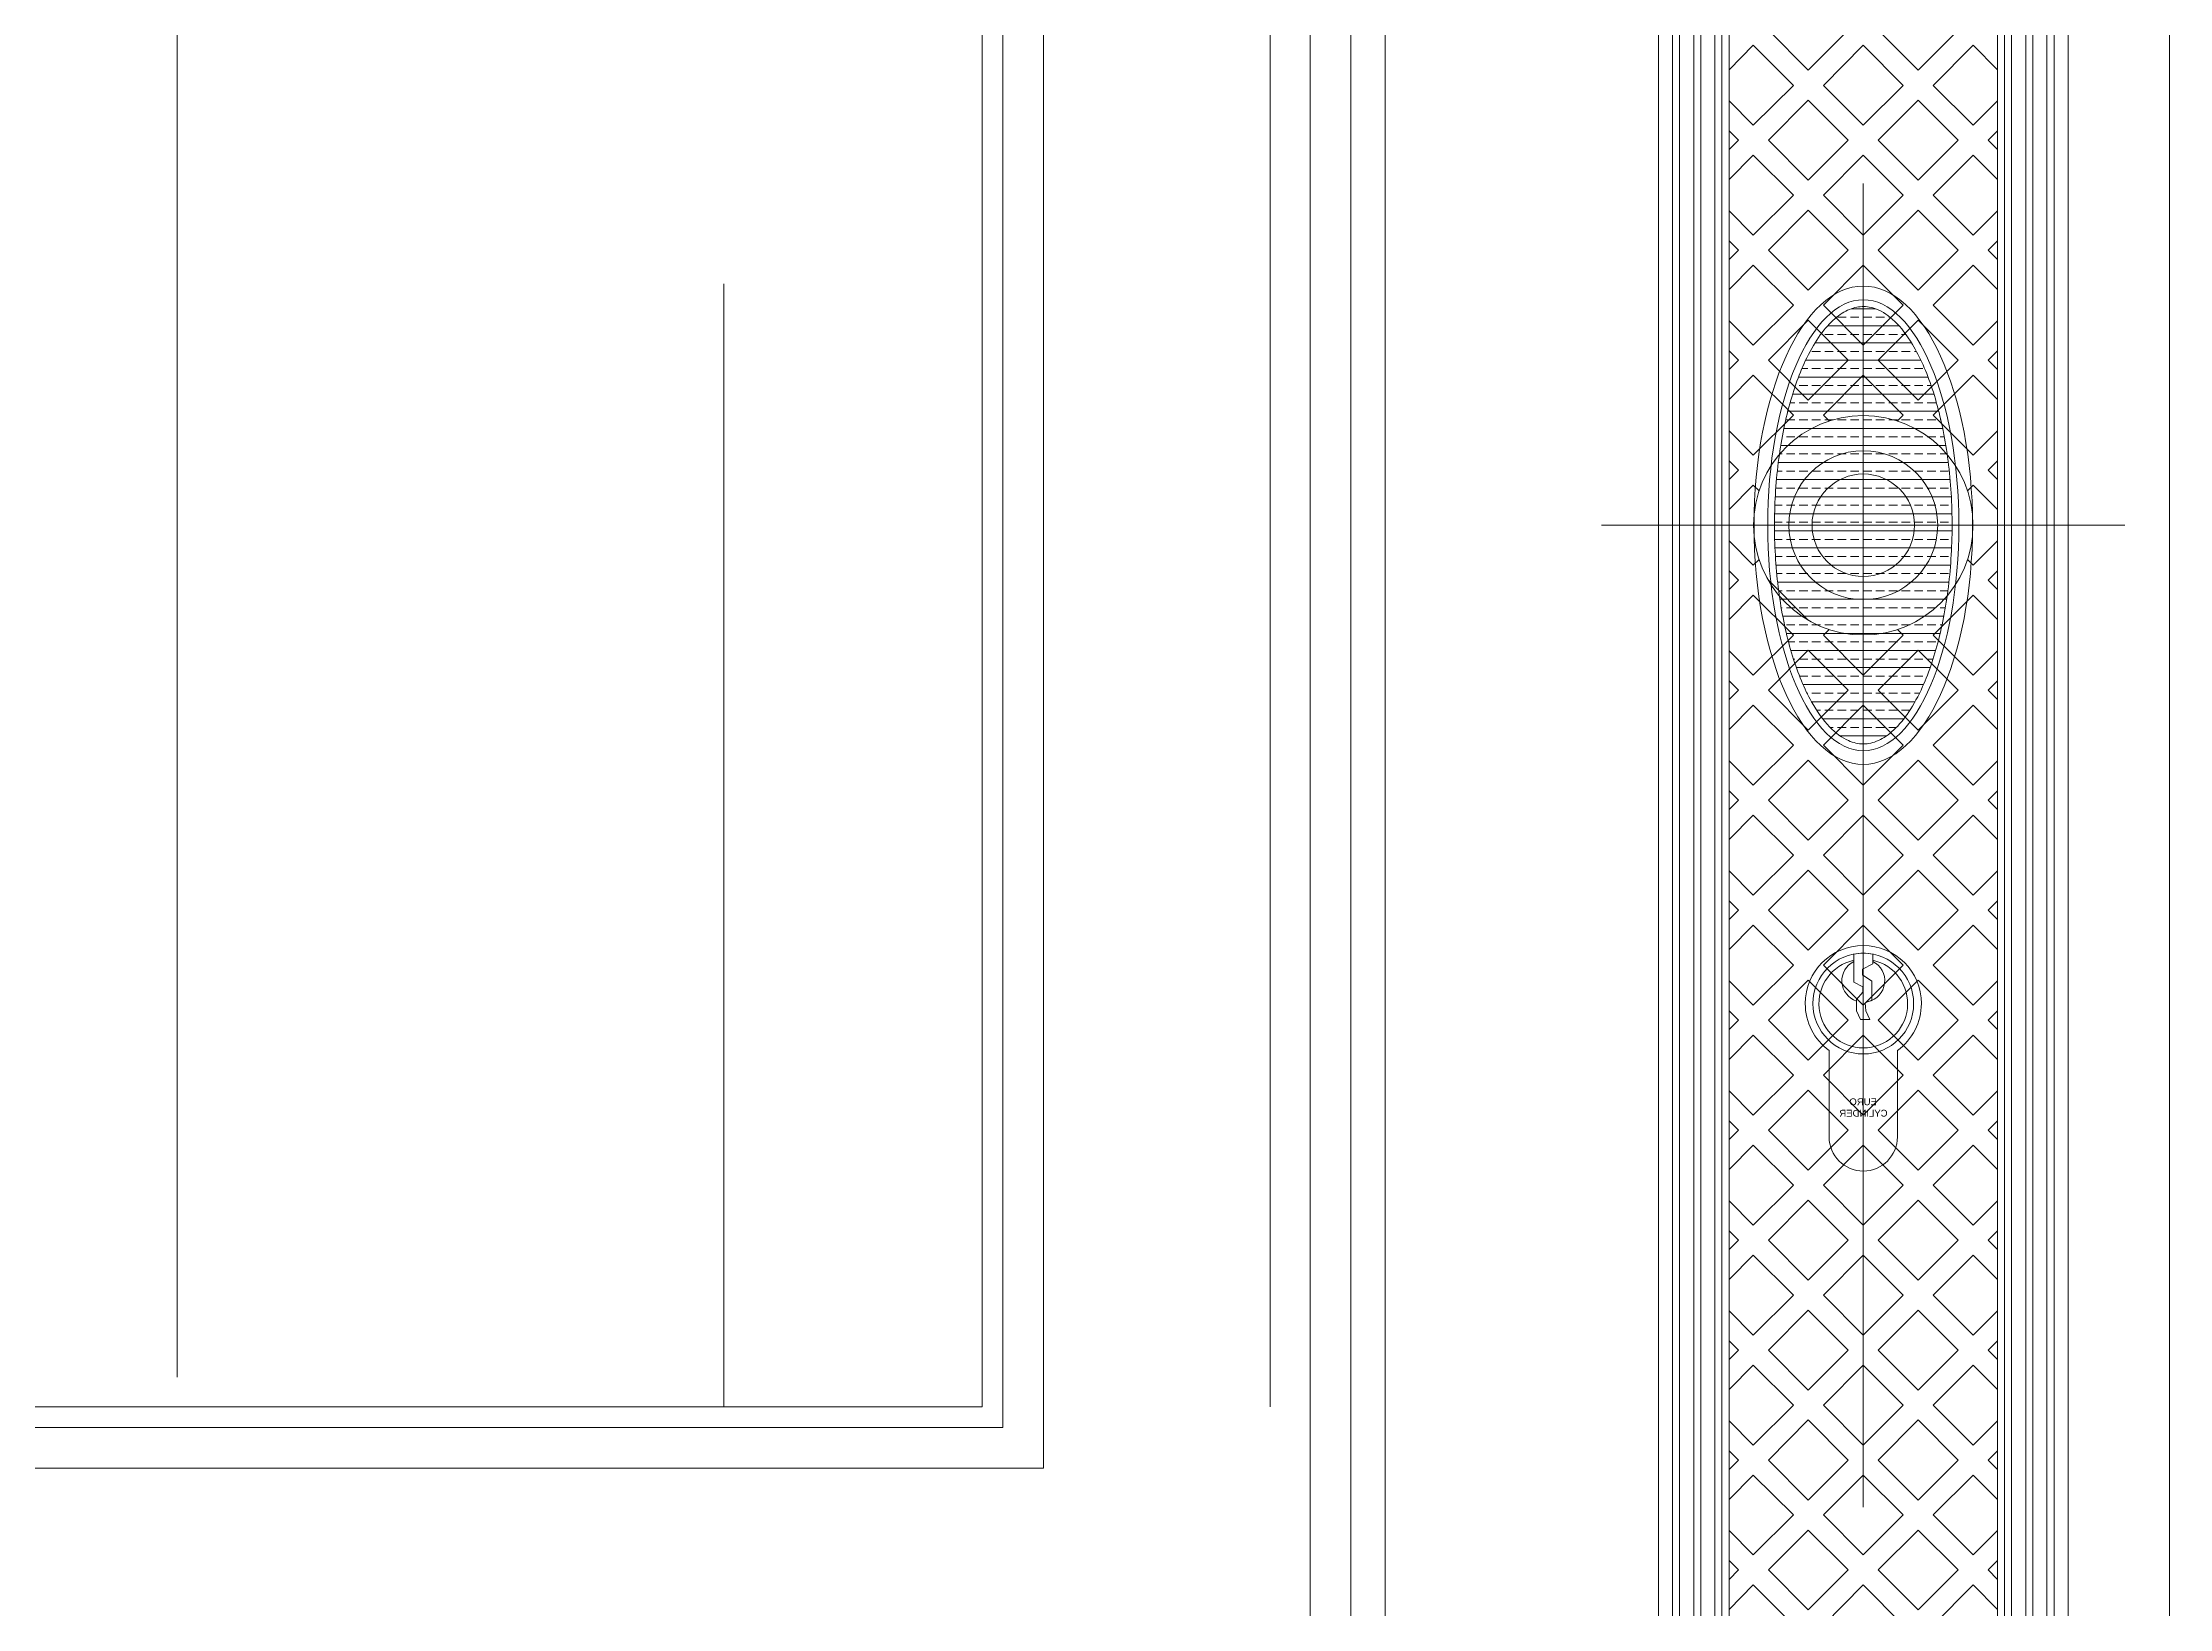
# Model space of a CAD drawing. Header units: millimetres. Extents: x -10942 to 92711, y -16583 to 30009.
# Drawn here: x 43673.8 to 43985.2, y 19803.6 to 20032.7 of the extents above; entities that cross this region are included whole.
import ezdxf

# ---------------------------------------------------------------- set-up
doc = ezdxf.new("R2010")
doc.units = ezdxf.units.MM
doc.header["$LTSCALE"] = 1000
doc.header["$MEASUREMENT"] = 0
doc.linetypes.add('CENTERX2', pattern=[4, 2.5, -0.5, 0.5, -0.5])
doc.linetypes.add('HIDDEN', pattern=[0.375, 0.25, -0.125])
for name, color, linetype in [('8', 8, 'Continuous'), ('Layer7', 8, 'Continuous'), ('WOOD', 23, 'Continuous')]:
    doc.layers.add(name, color=color, linetype=linetype)
doc.layers.add('Bronze', color=40, linetype='Continuous', lineweight=0)
doc.layers.add('DIM 2', color=3, linetype='Continuous', lineweight=18)
doc.styles.get("Standard").update_dxf_attribs({"font": 'arial.ttf'})

# ---------------------------------------------------------------- blocks, each defined once
blk = doc.blocks.new('cylinder1')
at = {"color": 43, "lineweight": 0}
blk.add_lwpolyline([(56200.84, -1090), (56200.84, -1077.37, -0.239932), (56197.34, -1070.5, -1), (56214.34, -1070.5, -0.239932), (56210.84, -1077.37), (56210.84, -1090, -1), (56200.84, -1090, -1)], format="xyb", dxfattribs=at)
blk.add_lwpolyline([(56204.86, -1072.84), (56205.46, -1071.56), (56205.55, -1070.38), (56204.61, -1069.99), (56204.61, -1067.2), (56205.94, -1066.27), (56205.94, -1065.45), (56204.46, -1064.7), (56204.46, -1063.26, -0.094565), (56207.22, -1063.26), (56207.22, -1067.35), (56205.9, -1068.03), (56205.9, -1068.85), (56206.83, -1069.89), (56206.83, -1071.56), (56206.25, -1072.84)], format="xyb", close=True, dxfattribs=at)
blk.add_circle((56205.84, -1070.5), 7.37, dxfattribs=at)
for centre, radius, start, end in [((56205.84, -1070.5), 6.49, 102.2902, 77.7098), ((56205.84, -1067.15), 3.14, 116.0639, 257.5457), ((56205.84, -1067.15), 3.14, 288.2638, 63.9361)]:
    blk.add_arc(centre, radius, start, end, dxfattribs=at)
at = {"color": 43, "lineweight": 0, "insert": (56200.98, -1084.37), "char_height": 1, "attachment_point": 1}
blk.add_mtext_dynamic_manual_height_columns('\\pi2.86315;EURO\\P\\pi1.30619;CYLINDER', width=9.5892, gutter_width=1, heights=[0], dxfattribs=at)
blk = doc.blocks.new('plate + cyl')
at = {"lineweight": 0}
h = blk.add_hatch(dxfattribs=at)
h.set_pattern_fill('BRASS', color=33, scale=10)
h.set_pattern_definition([(0, (26037.115, -5808.7662), (0, 2.5), []), (0, (26037.115, -5807.5162), (0, 2.5), [1.25, -0.625])])
edge = h.paths.add_edge_path()
edge.add_spline(control_points=[(56205.84, -1032.5), (56205.11, -1032.5), (56204.37, -1032.34), (56202.88, -1031.66), (56202.11, -1031.14), (56200.61, -1029.74), (56199.87, -1028.85), (56198.45, -1026.72), (56197.78, -1025.49), (56196.18, -1021.95), (56195.34, -1019.43), (56193.99, -1013.89), (56193.49, -1010.88), (56192.89, -1004.64), (56192.78, -1001.41), (56192.97, -995.01), (56193.27, -991.85), (56194.24, -985.88), (56194.91, -983.07), (56196.57, -978.05), (56197.55, -975.85), (56199.45, -972.69), (56200.32, -971.56), (56202.11, -969.83), (56203.02, -969.22), (56204.62, -968.6), (56205.32, -968.48), (56206.72, -968.53), (56207.42, -968.7), (56208.85, -969.37), (56209.58, -969.86), (56211.01, -971.2), (56211.72, -972.03), (56213.08, -974.02), (56213.73, -975.17), (56215.32, -978.55), (56216.18, -981.01), (56217.56, -986.43), (56218.08, -989.39), (56218.75, -995.56), (56218.89, -998.76), (56218.77, -1005.11), (56218.51, -1008.27), (56217.62, -1014.26), (56216.99, -1017.1), (56215.41, -1022.2), (56214.46, -1024.46), (56212.59, -1027.8), (56211.7, -1029.03), (56209.87, -1030.94), (56208.93, -1031.61), (56207.28, -1032.34), (56206.56, -1032.5), (56205.84, -1032.5)], knot_values=[0, 0, 0, 0, 0.188873, 0.188873, 0.377747, 0.377747, 0.56662, 0.56662, 0.755494, 0.755494, 1.050692, 1.050692, 1.345891, 1.345891, 1.641089, 1.641089, 1.936288, 1.936288, 2.231487, 2.231487, 2.526685, 2.526685, 2.751736, 2.751736, 2.976786, 2.976786, 3.156904, 3.156904, 3.337022, 3.337022, 3.51714, 3.51714, 3.697259, 3.697259, 3.877377, 3.877377, 4.170415, 4.170415, 4.463453, 4.463453, 4.756491, 4.756491, 5.049529, 5.049529, 5.342567, 5.342567, 5.635605, 5.635605, 5.866749, 5.866749, 6.097894, 6.097894, 6.283185, 6.283185, 6.283185, 6.283185], degree=3, periodic=0)
at = {"color": 33, "lineweight": 0}
for p, q in [((56197.8, -938.32), (56191.94, -944.17)), ((56197.8, -938.32), (56203.65, -944.17)), ((56186.19, -942.81), (56187.56, -944.17)), ((56225.5, -942.81), (56224.13, -944.17)), ((56187.56, -944.17), (56186.19, -945.54)), ((56189.75, -946.37), (56186.19, -949.93)), ((56189.75, -946.37), (56195.6, -952.22)), ((56191.94, -944.17), (56197.8, -950.02)), ((56203.65, -944.17), (56197.8, -950.02)), ((56205.84, -946.37), (56199.99, -952.22)), ((56205.84, -946.37), (56211.69, -952.22)), ((56208.04, -944.17), (56213.89, -950.02)), ((56219.74, -944.17), (56213.89, -950.02)), ((56224.13, -944.17), (56225.5, -945.54)), ((56199.99, -952.22), (56205.84, -958.07)), ((56211.69, -952.22), (56205.84, -958.07)), ((56197.8, -954.41), (56203.65, -960.27)), ((56213.89, -954.41), (56208.04, -960.27)), ((56186.19, -958.9), (56187.56, -960.27)), ((56225.5, -958.9), (56224.13, -960.27)), ((56187.56, -960.27), (56186.19, -961.63)), ((56224.13, -960.27), (56225.5, -961.63)), ((56186.19, -970.6), (56189.75, -974.16)), ((56197.8, -970.51), (56191.94, -976.36)), ((56197.8, -970.51), (56203.65, -976.36)), ((56225.5, -970.6), (56221.94, -974.16)), ((56186.19, -974.99), (56187.56, -976.36)), ((56187.56, -976.36), (56186.19, -977.73)), ((56191.94, -976.36), (56197.8, -982.21)), ((56203.65, -976.36), (56197.8, -982.21)), ((56208.04, -976.36), (56213.89, -982.21)), ((56219.74, -976.36), (56213.89, -982.21)), ((56225.5, -974.99), (56224.13, -976.36)), ((56224.13, -976.36), (56225.5, -977.73)), ((56189.75, -978.55), (56186.19, -982.12)), ((56189.75, -978.55), (56195.6, -984.41)), ((56205.84, -978.55), (56199.99, -984.41)), ((56205.84, -978.55), (56211.69, -984.41)), ((56199.99, -984.41), (56200.83, -985.24)), ((56211.69, -984.41), (56210.86, -985.24)), ((56186.19, -991.08), (56187.56, -992.45)), ((56187.56, -992.45), (56186.19, -993.82)), ((56225.5, -991.08), (56224.13, -992.45)), ((56224.13, -992.45), (56225.5, -993.82)), ((56186.19, -1007.18), (56187.56, -1008.54)), ((56187.56, -1008.54), (56186.19, -1009.91)), ((56219.74, -1008.54), (56213.89, -1014.4)), ((56225.5, -1007.18), (56224.13, -1008.54)), ((56224.13, -1008.54), (56225.5, -1009.91)), ((56189.75, -1010.74), (56186.19, -1014.3)), ((56189.75, -1010.74), (56195.6, -1016.59)), ((56200.83, -1015.75), (56199.99, -1016.59)), ((56199.99, -1016.59), (56205.84, -1022.44)), ((56211.69, -1016.59), (56205.84, -1022.44)), ((56210.86, -1015.75), (56211.69, -1016.59)), ((56197.8, -1018.79), (56203.65, -1024.64)), ((56213.89, -1018.79), (56208.04, -1024.64)), ((56186.19, -1023.27), (56187.56, -1024.64)), ((56225.5, -1023.27), (56224.13, -1024.64)), ((56187.56, -1024.64), (56186.19, -1026)), ((56224.13, -1024.64), (56225.5, -1026)), ((56197.8, -1034.88), (56191.94, -1040.73)), ((56197.8, -1034.88), (56203.65, -1040.73)), ((56213.89, -1034.88), (56208.04, -1040.73)), ((56213.89, -1034.88), (56219.74, -1040.73)), ((56186.19, -1039.36), (56187.56, -1040.73)), ((56225.5, -1039.36), (56224.13, -1040.73)), ((56187.56, -1040.73), (56186.19, -1042.1)), ((56189.75, -1042.92), (56186.19, -1046.49)), ((56189.75, -1042.92), (56195.6, -1048.78)), ((56191.94, -1040.73), (56197.8, -1046.58)), ((56203.65, -1040.73), (56197.8, -1046.58)), ((56205.84, -1042.92), (56199.99, -1048.78)), ((56205.84, -1042.92), (56211.69, -1048.78)), ((56208.04, -1040.73), (56213.89, -1046.58)), ((56219.74, -1040.73), (56213.89, -1046.58)), ((56224.13, -1040.73), (56225.5, -1042.1)), ((56199.99, -1048.78), (56205.84, -1054.63)), ((56211.69, -1048.78), (56205.84, -1054.63)), ((56197.8, -1050.97), (56203.65, -1056.82)), ((56213.89, -1050.97), (56208.04, -1056.82)), ((56186.19, -1055.45), (56187.56, -1056.82)), ((56225.5, -1055.45), (56224.13, -1056.82)), ((56187.56, -1056.82), (56186.19, -1058.19)), ((56224.13, -1056.82), (56225.5, -1058.19)), ((56197.8, -1067.06), (56191.94, -1072.92)), ((56197.8, -1067.06), (56203.65, -1072.92)), ((56186.19, -1071.55), (56187.56, -1072.92)), ((56187.56, -1072.92), (56186.19, -1074.28)), ((56191.94, -1072.92), (56197.8, -1078.77)), ((56203.65, -1072.92), (56197.8, -1078.77)), ((56208.04, -1072.92), (56213.89, -1078.77)), ((56219.74, -1072.92), (56213.89, -1078.77)), ((56225.5, -1071.55), (56224.13, -1072.92)), ((56224.13, -1072.92), (56225.5, -1074.28)), ((56189.75, -1075.11), (56186.19, -1078.67)), ((56189.75, -1075.11), (56195.6, -1080.96)), ((56205.84, -1075.11), (56199.99, -1080.96)), ((56205.84, -1075.11), (56211.69, -1080.96)), ((56197.8, -1083.16), (56203.65, -1089.01)), ((56199.99, -1080.96), (56205.84, -1086.81)), ((56211.69, -1080.96), (56205.84, -1086.81)), ((56213.89, -1083.16), (56208.04, -1089.01)), ((56186.19, -1087.64), (56187.56, -1089.01)), ((56187.56, -1089.01), (56186.19, -1090.38)), ((56225.5, -1087.64), (56224.13, -1089.01)), ((56224.13, -1089.01), (56225.5, -1090.38)), ((56186.19, -1099.34), (56189.75, -1102.91)), ((56197.8, -1099.25), (56191.94, -1105.1)), ((56197.8, -1099.25), (56203.65, -1105.1)), ((56225.5, -1099.34), (56221.94, -1102.91)), ((56186.19, -1103.73), (56187.56, -1105.1)), ((56187.56, -1105.1), (56186.19, -1106.47)), ((56191.94, -1105.1), (56197.8, -1110.95)), ((56203.65, -1105.1), (56197.8, -1110.95)), ((56208.04, -1105.1), (56213.89, -1110.95)), ((56219.74, -1105.1), (56213.89, -1110.95)), ((56225.5, -1103.73), (56224.13, -1105.1)), ((56224.13, -1105.1), (56225.5, -1106.47)), ((56189.75, -1107.3), (56186.19, -1110.86)), ((56189.75, -1107.3), (56195.6, -1113.15)), ((56205.84, -1107.3), (56199.99, -1113.15)), ((56205.84, -1107.3), (56211.69, -1113.15)), ((56199.99, -1113.15), (56205.84, -1119)), ((56211.69, -1113.15), (56205.84, -1119)), ((56197.8, -1115.34), (56203.65, -1121.19)), ((56213.89, -1115.34), (56208.04, -1121.19)), ((56186.19, -1119.83), (56187.56, -1121.19)), ((56225.5, -1119.83), (56224.13, -1121.19)), ((56187.56, -1121.19), (56186.19, -1122.56)), ((56224.13, -1121.19), (56225.5, -1122.56)), ((56197.8, -1131.43), (56191.94, -1137.29)), ((56197.8, -1131.43), (56203.65, -1137.29)), ((56186.19, -1135.92), (56187.56, -1137.29)), ((56225.5, -1135.92), (56224.13, -1137.29)), ((56187.56, -1137.29), (56186.19, -1138.65)), ((56189.75, -1139.48), (56186.19, -1143.04)), ((56189.75, -1139.48), (56195.6, -1145.33)), ((56191.94, -1137.29), (56197.8, -1143.14)), ((56203.65, -1137.29), (56197.8, -1143.14)), ((56205.84, -1139.48), (56199.99, -1145.33)), ((56205.84, -1139.48), (56211.69, -1145.33)), ((56208.04, -1137.29), (56213.89, -1143.14)), ((56219.74, -1137.29), (56213.89, -1143.14)), ((56224.13, -1137.29), (56225.5, -1138.65)), ((56199.99, -1145.33), (56205.84, -1151.18)), ((56211.69, -1145.33), (56205.84, -1151.18)), ((56197.8, -1147.53), (56203.65, -1153.38)), ((56213.89, -1147.53), (56208.04, -1153.38)), ((56186.19, -1152.01), (56187.56, -1153.38)), ((56225.5, -1152.01), (56224.13, -1153.38)), ((56187.56, -1153.38), (56186.19, -1154.75)), ((56224.13, -1153.38), (56225.5, -1154.75))]:
    blk.add_line(p, q, dxfattribs=at)
blk.add_lwpolyline([(56175.84, -888.2), (56181.02, -888.2, -0.302776), (56205.84, -871.65, -0.302776), (56230.67, -888.2), (56235.84, -888.2), (56235.84, -1279.24), (56230.67, -1279.24, -0.302776), (56205.84, -1295.79, -0.302776), (56181.02, -1279.24), (56175.84, -1279.24), (56175.84, -888.2)], format="xyb", dxfattribs=at)
for points in [[(56177.91, -890.27), (56182.44, -890.27, -0.317837), (56205.84, -873.72, -0.317837), (56229.25, -890.27), (56233.77, -890.27), (56233.77, -1277.17), (56229.25, -1277.17, -0.317837), (56205.84, -1293.72, -0.317837), (56182.44, -1277.17), (56177.91, -1277.17)], [(56178.95, -891.31), (56183.18, -891.31, -0.326276), (56205.84, -874.76, -0.326276), (56228.51, -891.31), (56232.74, -891.31), (56232.74, -1276.13), (56228.51, -1276.13, -0.326276), (56205.84, -1292.69, -0.326276), (56183.18, -1276.13), (56178.95, -1276.13)], [(56181.02, -893.38), (56184.74, -893.38, -0.34543), (56205.84, -876.82, -0.34543), (56226.94, -893.38), (56230.67, -893.38), (56230.67, -1274.07), (56226.94, -1274.07, -0.34543), (56205.84, -1290.62, -0.34543), (56184.74, -1274.07), (56181.02, -1274.07)], [(56182.05, -894.41), (56185.57, -894.41, -0.356394), (56205.84, -877.86, -0.356394), (56226.11, -894.41), (56229.64, -894.41), (56229.64, -1273.03), (56226.11, -1273.03, -0.356394), (56205.84, -1289.58, -0.356394), (56185.57, -1273.03), (56182.05, -1273.03)], [(56184.12, -896.48), (56187.34, -896.48, -0.381966), (56205.84, -879.93, -0.381966), (56224.35, -896.48), (56227.57, -896.48), (56227.57, -1270.96), (56224.35, -1270.96, -0.381966), (56205.84, -1287.51, -0.381966), (56187.34, -1270.96), (56184.12, -1270.96)], [(56185.15, -897.51), (56188.29, -897.51, -0.397078), (56205.84, -880.96, -0.397078), (56223.4, -897.51), (56226.53, -897.51), (56226.53, -1269.93), (56223.4, -1269.93, -0.397078), (56205.84, -1286.48, -0.397078), (56188.29, -1269.93), (56185.15, -1269.93)], [(56186.19, -898.55), (56189.29, -898.55, -0.414214), (56205.84, -882, -0.414214), (56222.39, -898.55), (56225.5, -898.55), (56225.5, -1268.89), (56222.39, -1268.89, -0.414214), (56205.84, -1285.44, -0.414214), (56189.29, -1268.89), (56186.19, -1268.89)]]:
    blk.add_lwpolyline(points, format="xyb", close=True, dxfattribs=at)
for points in [[(56197.8, -922.23), (56203.65, -928.08), (56197.8, -933.93), (56191.94, -928.08), (56197.8, -922.23)], [(56213.89, -922.23), (56219.74, -928.08), (56213.89, -933.93), (56208.04, -928.08), (56213.89, -922.23)], [(56186.19, -938.42), (56189.75, -941.98), (56195.6, -936.13), (56189.75, -930.27)], [(56189.75, -930.27), (56186.19, -933.84)], [(56205.84, -930.27), (56211.69, -936.13), (56205.84, -941.98), (56199.99, -936.13), (56205.84, -930.27)], [(56205.84, -930.27), (56211.69, -936.13), (56205.84, -941.98), (56199.99, -936.13), (56205.84, -930.27)], [(56225.5, -938.42), (56221.94, -941.98), (56216.08, -936.13), (56221.94, -930.27)], [(56221.94, -930.27), (56225.5, -933.84)], [(56213.89, -938.32), (56219.74, -944.17), (56213.89, -950.02), (56208.04, -944.17), (56213.89, -938.32)], [(56225.5, -942.81), (56224.13, -944.17), (56225.5, -945.54)], [(56186.19, -949.93), (56189.75, -946.37)], [(56189.75, -946.37), (56195.6, -952.22), (56189.75, -958.07), (56186.19, -954.51)], [(56205.84, -946.37), (56211.69, -952.22), (56205.84, -958.07), (56199.99, -952.22), (56205.84, -946.37)], [(56225.5, -954.51), (56221.94, -958.07), (56216.08, -952.22), (56221.94, -946.37)], [(56221.94, -946.37), (56225.5, -949.93)], [(56197.8, -954.41), (56203.65, -960.27), (56197.8, -966.12), (56191.94, -960.27), (56197.8, -954.41)], [(56213.89, -954.41), (56219.74, -960.27), (56213.89, -966.12), (56208.04, -960.27), (56213.89, -954.41)], [(56225.5, -958.9), (56224.13, -960.27), (56225.5, -961.63)], [(56189.75, -962.46), (56186.19, -966.02)], [(56186.19, -970.6), (56189.75, -974.16), (56195.6, -968.31), (56189.75, -962.46)], [(56205.84, -962.46), (56211.69, -968.31), (56205.84, -974.16), (56199.99, -968.31), (56205.84, -962.46)], [(56205.84, -962.46), (56211.69, -968.31), (56205.84, -974.16), (56199.99, -968.31), (56205.84, -962.46)], [(56225.5, -970.6), (56221.94, -974.16), (56216.08, -968.31), (56221.94, -962.46)], [(56221.94, -962.46), (56225.5, -966.02)], [(56213.89, -970.51), (56219.74, -976.36), (56213.89, -982.21), (56208.04, -976.36), (56213.89, -970.51)], [(56225.5, -974.99), (56224.13, -976.36), (56225.5, -977.73)], [(56186.19, -982.12), (56189.75, -978.55)], [(56189.75, -978.55), (56195.6, -984.41), (56189.75, -990.26), (56186.19, -986.69)], [(56200.83, -985.24), (56199.99, -984.41), (56205.84, -978.55)], [(56205.84, -978.55), (56211.69, -984.41), (56210.86, -985.24)], [(56225.5, -986.69), (56221.94, -990.26), (56216.08, -984.41), (56221.94, -978.55)], [(56221.94, -978.55), (56225.5, -982.12)], [(56225.5, -991.08), (56224.13, -992.45), (56225.5, -993.82)], [(56189.75, -994.65), (56186.19, -998.21)], [(56190.59, -995.48), (56189.75, -994.65)], [(56221.1, -995.48), (56221.94, -994.65)], [(56221.94, -994.65), (56225.5, -998.21)], [(56186.19, -1002.79), (56189.75, -1006.35), (56190.59, -1005.51)], [(56225.5, -1002.79), (56221.94, -1006.35), (56221.1, -1005.51)], [(56225.5, -1007.18), (56224.13, -1008.54), (56225.5, -1009.91)], [(56189.75, -1010.74), (56195.6, -1016.59), (56189.75, -1022.44), (56186.19, -1018.88)], [(56186.19, -1014.3), (56189.75, -1010.74)], [(56225.5, -1018.88), (56221.94, -1022.44), (56216.08, -1016.59), (56221.94, -1010.74)], [(56221.94, -1010.74), (56225.5, -1014.3)], [(56210.86, -1015.75), (56211.69, -1016.59), (56205.84, -1022.44), (56199.99, -1016.59), (56200.83, -1015.75)], [(56197.8, -1018.79), (56203.65, -1024.64), (56197.8, -1030.49), (56191.94, -1024.64), (56197.8, -1018.79)], [(56213.89, -1018.79), (56219.74, -1024.64), (56213.89, -1030.49), (56208.04, -1024.64), (56213.89, -1018.79)], [(56225.5, -1023.27), (56224.13, -1024.64), (56225.5, -1026)], [(56186.19, -1034.97), (56189.75, -1038.54), (56195.6, -1032.68), (56189.75, -1026.83)], [(56189.75, -1026.83), (56186.19, -1030.39)], [(56205.84, -1026.83), (56211.69, -1032.68), (56205.84, -1038.54), (56199.99, -1032.68), (56205.84, -1026.83)], [(56205.84, -1026.83), (56211.69, -1032.68), (56205.84, -1038.54), (56199.99, -1032.68), (56205.84, -1026.83)], [(56225.5, -1034.97), (56221.94, -1038.54), (56216.08, -1032.68), (56221.94, -1026.83)], [(56221.94, -1026.83), (56225.5, -1030.39)], [(56225.5, -1039.36), (56224.13, -1040.73), (56225.5, -1042.1)], [(56186.19, -1046.49), (56189.75, -1042.92)], [(56189.75, -1042.92), (56195.6, -1048.78), (56189.75, -1054.63), (56186.19, -1051.07)], [(56205.84, -1042.92), (56211.69, -1048.78), (56205.84, -1054.63), (56199.99, -1048.78), (56205.84, -1042.92)], [(56225.5, -1051.07), (56221.94, -1054.63), (56216.08, -1048.78), (56221.94, -1042.92)], [(56221.94, -1042.92), (56225.5, -1046.49)], [(56197.8, -1050.97), (56203.65, -1056.82), (56197.8, -1062.67), (56191.94, -1056.82), (56197.8, -1050.97)], [(56213.89, -1050.97), (56219.74, -1056.82), (56213.89, -1062.67), (56208.04, -1056.82), (56213.89, -1050.97)], [(56225.5, -1055.45), (56224.13, -1056.82), (56225.5, -1058.19)], [(56189.75, -1059.02), (56186.19, -1062.58)], [(56186.19, -1067.16), (56189.75, -1070.72), (56195.6, -1064.87), (56189.75, -1059.02)], [(56205.84, -1059.02), (56211.69, -1064.87), (56205.84, -1070.72), (56199.99, -1064.87), (56205.84, -1059.02)], [(56205.84, -1059.02), (56211.69, -1064.87), (56205.84, -1070.72), (56199.99, -1064.87), (56205.84, -1059.02)], [(56225.5, -1067.16), (56221.94, -1070.72), (56216.08, -1064.87), (56221.94, -1059.02)], [(56221.94, -1059.02), (56225.5, -1062.58)], [(56213.89, -1067.06), (56219.74, -1072.92), (56213.89, -1078.77), (56208.04, -1072.92), (56213.89, -1067.06)], [(56225.5, -1071.55), (56224.13, -1072.92), (56225.5, -1074.28)], [(56189.75, -1075.11), (56195.6, -1080.96), (56189.75, -1086.81), (56186.19, -1083.25)], [(56186.19, -1078.67), (56189.75, -1075.11)], [(56205.84, -1075.11), (56211.69, -1080.96), (56205.84, -1086.81), (56199.99, -1080.96), (56205.84, -1075.11)], [(56225.5, -1083.25), (56221.94, -1086.81), (56216.08, -1080.96), (56221.94, -1075.11)], [(56221.94, -1075.11), (56225.5, -1078.67)], [(56197.8, -1083.16), (56203.65, -1089.01), (56197.8, -1094.86), (56191.94, -1089.01), (56197.8, -1083.16)], [(56213.89, -1083.16), (56219.74, -1089.01), (56213.89, -1094.86), (56208.04, -1089.01), (56213.89, -1083.16)], [(56225.5, -1087.64), (56224.13, -1089.01), (56225.5, -1090.38)], [(56186.19, -1099.34), (56189.75, -1102.91), (56195.6, -1097.05), (56189.75, -1091.2)], [(56189.75, -1091.2), (56186.19, -1094.76)], [(56205.84, -1091.2), (56211.69, -1097.05), (56205.84, -1102.91), (56199.99, -1097.05), (56205.84, -1091.2)], [(56205.84, -1091.2), (56211.69, -1097.05), (56205.84, -1102.91), (56199.99, -1097.05), (56205.84, -1091.2)], [(56225.5, -1099.34), (56221.94, -1102.91), (56216.08, -1097.05), (56221.94, -1091.2)], [(56221.94, -1091.2), (56225.5, -1094.76)], [(56213.89, -1099.25), (56219.74, -1105.1), (56213.89, -1110.95), (56208.04, -1105.1), (56213.89, -1099.25)], [(56225.5, -1103.73), (56224.13, -1105.1), (56225.5, -1106.47)], [(56189.75, -1107.3), (56195.6, -1113.15), (56189.75, -1119), (56186.19, -1115.44)], [(56186.19, -1110.86), (56189.75, -1107.3)], [(56205.84, -1107.3), (56211.69, -1113.15), (56205.84, -1119), (56199.99, -1113.15), (56205.84, -1107.3)], [(56225.5, -1115.44), (56221.94, -1119), (56216.08, -1113.15), (56221.94, -1107.3)], [(56221.94, -1107.3), (56225.5, -1110.86)], [(56197.8, -1115.34), (56203.65, -1121.19), (56197.8, -1127.05), (56191.94, -1121.19), (56197.8, -1115.34)], [(56213.89, -1115.34), (56219.74, -1121.19), (56213.89, -1127.05), (56208.04, -1121.19), (56213.89, -1115.34)], [(56225.5, -1119.83), (56224.13, -1121.19), (56225.5, -1122.56)], [(56186.19, -1131.53), (56189.75, -1135.09), (56195.6, -1129.24), (56189.75, -1123.39)], [(56189.75, -1123.39), (56186.19, -1126.95)], [(56205.84, -1123.39), (56211.69, -1129.24), (56205.84, -1135.09), (56199.99, -1129.24), (56205.84, -1123.39)], [(56205.84, -1123.39), (56211.69, -1129.24), (56205.84, -1135.09), (56199.99, -1129.24), (56205.84, -1123.39)], [(56225.5, -1131.53), (56221.94, -1135.09), (56216.08, -1129.24), (56221.94, -1123.39)], [(56221.94, -1123.39), (56225.5, -1126.95)], [(56213.89, -1131.43), (56219.74, -1137.29), (56213.89, -1143.14), (56208.04, -1137.29), (56213.89, -1131.43)], [(56225.5, -1135.92), (56224.13, -1137.29), (56225.5, -1138.65)], [(56186.19, -1143.04), (56189.75, -1139.48)], [(56189.75, -1139.48), (56195.6, -1145.33), (56189.75, -1151.18), (56186.19, -1147.62)], [(56205.84, -1139.48), (56211.69, -1145.33), (56205.84, -1151.18), (56199.99, -1145.33), (56205.84, -1139.48)], [(56225.5, -1147.62), (56221.94, -1151.18), (56216.08, -1145.33), (56221.94, -1139.48)], [(56221.94, -1139.48), (56225.5, -1143.04)], [(56197.8, -1147.53), (56203.65, -1153.38), (56197.8, -1159.23), (56191.94, -1153.38), (56197.8, -1147.53)], [(56213.89, -1147.53), (56219.74, -1153.38), (56213.89, -1159.23), (56208.04, -1153.38), (56213.89, -1147.53)], [(56225.5, -1152.01), (56224.13, -1153.38), (56225.5, -1154.75)], [(56189.75, -1155.57), (56186.19, -1159.14)], [(56186.19, -1163.72), (56189.75, -1167.28), (56195.6, -1161.43), (56189.75, -1155.57)], [(56205.84, -1155.57), (56211.69, -1161.43), (56205.84, -1167.28), (56199.99, -1161.43), (56205.84, -1155.57)], [(56205.84, -1155.57), (56211.69, -1161.43), (56205.84, -1167.28), (56199.99, -1161.43), (56205.84, -1155.57)], [(56225.5, -1163.72), (56221.94, -1167.28), (56216.08, -1161.43), (56221.94, -1155.57)], [(56221.94, -1155.57), (56225.5, -1159.14)]]:
    blk.add_lwpolyline(points, dxfattribs=at)
for radius in [16.06, 10.89]:
    blk.add_circle((56205.84, -1000.5), radius, dxfattribs=at)
at = {"color": 33, "lineweight": 0, "extrusion": (0, 0, -1)}
blk.add_ellipse((56205.84, -1000.5), major_axis=(0, 35), ratio=0.457143, dxfattribs=at)
blk.add_ellipse((56205.84, -1000.5), major_axis=(0, 33), ratio=0.424232, start_param=3.141593, end_param=9.424778, dxfattribs=at)
at = {"color": 33, "lineweight": 0}
blk.add_open_spline([(56205.84, -1032.5), (56205.11, -1032.5), (56204.37, -1032.34), (56202.88, -1031.66), (56202.11, -1031.14), (56200.61, -1029.74), (56199.87, -1028.85), (56198.45, -1026.72), (56197.78, -1025.49), (56196.18, -1021.95), (56195.34, -1019.43), (56193.99, -1013.89), (56193.49, -1010.88), (56192.89, -1004.64), (56192.78, -1001.41), (56192.97, -995.01), (56193.27, -991.85), (56194.24, -985.88), (56194.91, -983.07), (56196.57, -978.05), (56197.55, -975.85), (56199.45, -972.69), (56200.32, -971.56), (56202.11, -969.83), (56203.02, -969.22), (56204.62, -968.6), (56205.32, -968.48), (56206.72, -968.53), (56207.42, -968.7), (56208.85, -969.37), (56209.58, -969.86), (56211.01, -971.2), (56211.72, -972.03), (56213.08, -974.02), (56213.73, -975.17), (56215.32, -978.55), (56216.18, -981.01), (56217.56, -986.43), (56218.08, -989.39), (56218.75, -995.56), (56218.89, -998.76), (56218.77, -1005.11), (56218.51, -1008.27), (56217.62, -1014.26), (56216.99, -1017.1), (56215.41, -1022.2), (56214.46, -1024.46), (56212.59, -1027.8), (56211.7, -1029.03), (56209.87, -1030.94), (56208.93, -1031.61), (56207.28, -1032.34), (56206.56, -1032.5), (56205.84, -1032.5)], degree=3, knots=[0, 0, 0, 0, 0.188873, 0.188873, 0.377747, 0.377747, 0.56662, 0.56662, 0.755494, 0.755494, 1.050692, 1.050692, 1.345891, 1.345891, 1.641089, 1.641089, 1.936288, 1.936288, 2.231487, 2.231487, 2.526685, 2.526685, 2.751736, 2.751736, 2.976786, 2.976786, 3.156904, 3.156904, 3.337022, 3.337022, 3.51714, 3.51714, 3.697259, 3.697259, 3.877377, 3.877377, 4.170415, 4.170415, 4.463453, 4.463453, 4.756491, 4.756491, 5.049529, 5.049529, 5.342567, 5.342567, 5.635605, 5.635605, 5.866749, 5.866749, 6.097894, 6.097894, 6.283185, 6.283185, 6.283185, 6.283185], dxfattribs=at)
at = {"layer": '8', "color": 8, "linetype": 'HIDDEN', "lineweight": 0, "ltscale": 5}
for p, q in [((56205.84, -950.5, 0), (56205.84, -1144.19, 0)), ((56244.15, -1000.5, 0), (56167.53, -1000.5, 0))]:
    blk.add_line(p, q, dxfattribs=at)
at = {"layer": 'Bronze', "color": 8, "linetype": 'HIDDEN', "lineweight": 0, "ltscale": 5}
blk.add_circle((56205.84, -1000.5), 7.5, dxfattribs=at)
at = {"color": 33, "lineweight": 0}
blk.add_blockref('cylinder1', (0, 0), dxfattribs=at)
blk = doc.blocks.new('WD-13 NEW')
at = {"layer": '8', "lineweight": 0}
h = blk.add_hatch(dxfattribs=at)
h.set_pattern_fill('GOST_WOOD', color=256, scale=40)
h.set_pattern_definition([(90, (407746.27, 110557.24), (-240, -1e-14), [400, -80]), (90, (407666.27, 110477.24), (-240, -1e-14), [240, -60, 120, -60]), (90, (407586.27, 110357.24), (-240, -1e-14), [400, -80])])
h.paths.add_polyline_path([(372543.87, 110233.87), (373035.87, 110233.87), (373035.87, 110937.87), (372543.87, 110937.87)])
at = {"layer": 'WOOD', "lineweight": 0}
for points in [[(373094.87, 109460.87), (372539.87, 109460.87), (372539.87, 111750.87), (373094.87, 111750.87)], [(373089.87, 109465.87), (372544.87, 109465.87), (372544.87, 111745.87), (373089.87, 111745.87)], [(373083.87, 109471.87), (372550.87, 109471.87), (372550.87, 111739.87), (373083.87, 111739.87)], [(372589.87, 110224.87), (372589.87, 110946.87), (373044.87, 110946.87), (373044.87, 110224.87)], [(372595.85, 110230.85), (372595.85, 110940.88), (373038.88, 110940.88), (373038.88, 110230.85)], [(372598.87, 110233.87), (372598.87, 110937.87), (373035.87, 110937.87), (373035.87, 110233.87)]]:
    blk.add_lwpolyline(points, close=True, dxfattribs=at)
at = {"layer": 'Bronze', "lineweight": 0}
blk.add_blockref('plate + cyl', (316264.03, 111363.37, 0), dxfattribs=at)

msp = doc.modelspace()

# ---------------------------------------------------------------- linework, layer by layer
at = {"layer": 'Layer7', "linetype": 'CENTERX2', "lineweight": 0, "ltscale": 150}
msp.add_line((43985.22, 23426.06, 0), (43985.22, 18211.46, 0), dxfattribs=at)

# ---------------------------------------------------------------- block references
at = {"layer": 'DIM 2', "xscale": -1, "rotation": 359.9999999999999}
msp.add_blockref('WD-13 NEW', (416410.27, -90400.81, 0), dxfattribs=at)

doc.saveas('drawing.dxf')
